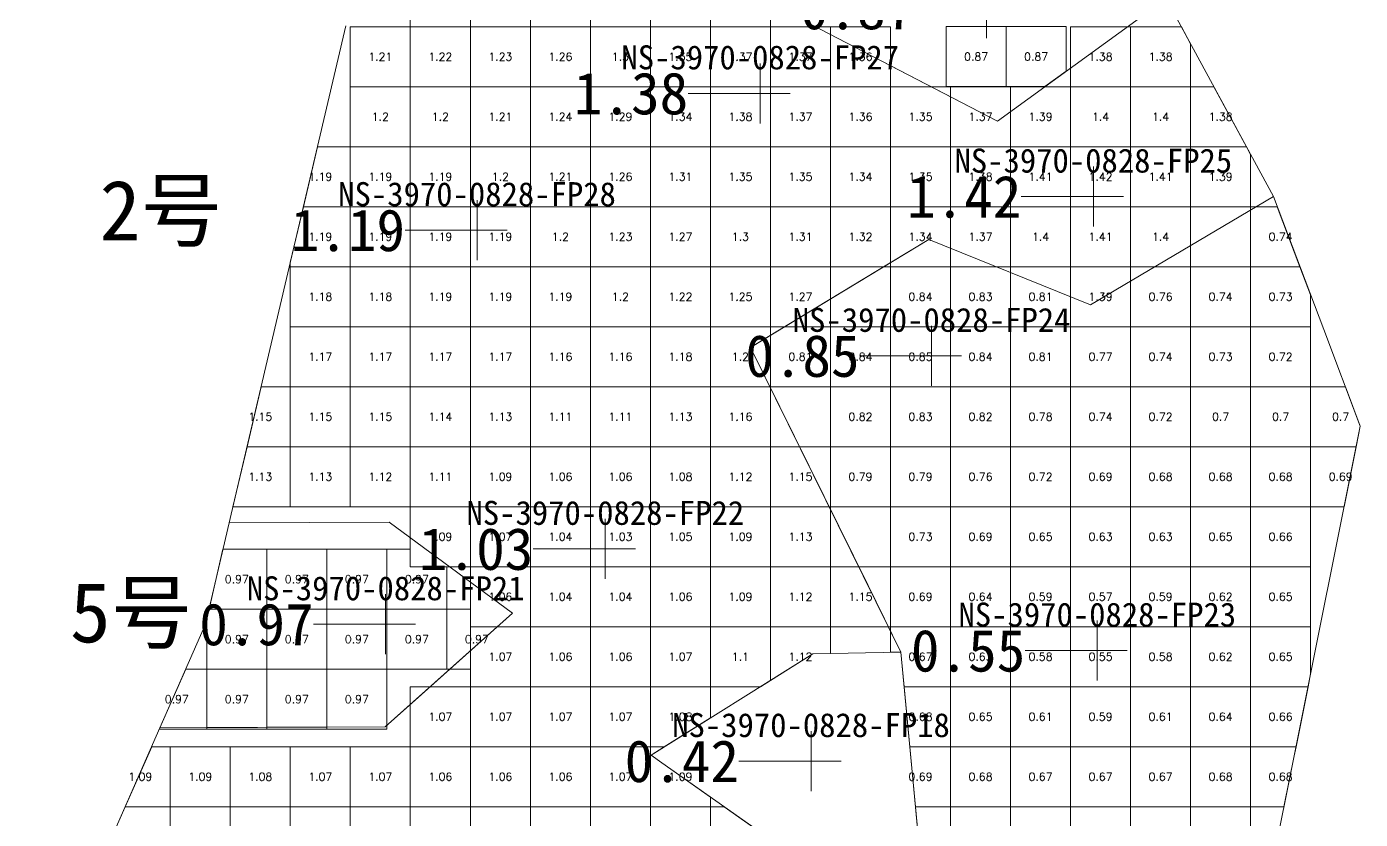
# Model space of a CAD drawing. Header units: inches. Extents: x 469978 to 470022, y 4349690 to 4349806.
# Drawn here: x 469982.74 to 470004.96, y 4349715.33 to 4349728.55 of the extents above; entities that cross this region are included whole.
import ezdxf
from ezdxf.enums import TextEntityAlignment as Align

# ---------------------------------------------------------------- set-up
doc = ezdxf.new("R2010")
doc.units = ezdxf.units.IN
doc.header["$MEASUREMENT"] = 0
for name, color, linetype, lineweight in [('0.500-1.000', 7, 'Continuous', 0), ('1.000-1.500', 7, 'Continuous', 0), ('孔口文字', 7, 'Continuous', 0), ('点', 7, 'Continuous', 0), ('爆区方格网', 7, 'Continuous', 0), ('线条', 7, 'Continuous', 0), ('钻孔', 7, 'Continuous', 0)]:
    doc.layers.add(name, color=color, linetype=linetype, lineweight=lineweight)
doc.styles.add('3dmine_textStyle_1', font='txt.shx', dxfattribs={"height": 1, "bigfont": 'gbcbig.shx'})
doc.styles.add('3dmine_textStyle_2', font='宋体.ttf', dxfattribs={"height": 1})
doc.styles.add('3dmine_textStyle_3', font='simsunb.ttf', dxfattribs={"height": 1})

msp = doc.modelspace()

# ---------------------------------------------------------------- hatches: boundary and pattern name
at = {"layer": '钻孔', "linetype": 'Continuous', "lineweight": 0, "true_color": 0x0000ff, "extrusion": (0, 1, 0)}
for points in [[(-469995.964, 3959.793), (-469994.964, 3959.793), (-469994.964, 3970.793), (-469995.964, 3970.793)], [(-470001.514, 3959.611), (-470000.514, 3959.611), (-470000.514, 3970.611), (-470001.514, 3970.611)], [(-469991.246, 3960.003), (-469990.246, 3960.003), (-469990.246, 3971.003), (-469991.246, 3971.003)], [(-469993.383, 3959.894), (-469992.383, 3959.894), (-469992.383, 3970.894), (-469993.383, 3970.894)]]:
    msp.add_hatch(color=5, dxfattribs=at).paths.add_polyline_path(points, flags=0)
at = {"layer": '钻孔', "linetype": 'Continuous', "lineweight": 0, "true_color": 0x00ffff, "extrusion": (0, 1, 0)}
for points in [[(-469998.819, 3959.581), (-469997.819, 3959.581), (-469997.819, 3970.581), (-469998.819, 3970.581)], [(-469989.723, 3959.91), (-469988.723, 3959.91), (-469988.723, 3970.91), (-469989.723, 3970.91)], [(-470001.58, 3959.801), (-470000.58, 3959.801), (-470000.58, 3970.801), (-470001.58, 3970.801)]]:
    msp.add_hatch(color=4, dxfattribs=at).paths.add_polyline_path(points, flags=0)
at = {"layer": '钻孔', "linetype": 'Continuous', "lineweight": 0, "true_color": 0x808080, "extrusion": (0, 1, 0)}
msp.add_hatch(color=8, dxfattribs=at).paths.add_polyline_path([(-469996.81, 3959.722), (-469995.81, 3959.722), (-469995.81, 3970.722), (-469996.81, 3970.722)], flags=0)

# ---------------------------------------------------------------- linework, layer by layer
at = {"layer": '0.500-1.000', "color": 4, "linetype": 'Continuous', "lineweight": 0, "true_color": 0x00ffff}
for points in [[(470001.727, 4349729.013), (469998.917, 4349726.972), (469995.814, 4349728.58), (469994.779, 4349730.911), (470001.497, 4349733.264), (470001.727, 4349729.013)], [(469997.67, 4349714.286), (469997.501, 4349716.07), (469997.307, 4349718.121), (469996.76, 4349719.232), (469994.803, 4349723.2), (469997.774, 4349724.997), (470000.469, 4349723.908), (470003.514, 4349725.713), (470004.352, 4349723.499)], [(470004.352, 4349723.499), (470004.962, 4349721.889), (470003.86, 4349716.394), (470003.86, 4349716.394), (470002.428, 4349709.248)], [(469990.839, 4349718.768), (469988.714, 4349716.877), (469984.963, 4349716.86), (469985.723, 4349718.585), (469986.115, 4349720.274), (469988.784, 4349720.285), (469990.839, 4349718.768)]]:
    msp.add_lwpolyline(points, dxfattribs=at)
at = {"layer": '1.000-1.500', "color": 5, "linetype": 'Continuous', "lineweight": 0, "true_color": 0x0000ff}
for points in [[(469995.814, 4349728.58), (469998.008, 4349727.443), (469998.917, 4349726.972), (470001.727, 4349729.013), (470003.514, 4349725.713), (470000.469, 4349723.908), (469997.774, 4349724.997), (469997.129, 4349724.607), (469994.86, 4349723.235), (469994.803, 4349723.2), (469997.307, 4349718.121), (469995.839, 4349718.091), (469993.144, 4349716.406), (469993.327, 4349716.277), (469995.366, 4349714.835)], [(469982.742, 4349711.814), (469984.963, 4349716.86), (469986.589, 4349716.867), (469988.714, 4349716.877), (469989.32, 4349717.416), (469990.839, 4349718.768), (469988.784, 4349720.285), (469986.115, 4349720.274), (469986.149, 4349720.42), (469988.06, 4349728.559)]]:
    msp.add_lwpolyline(points, dxfattribs=at)
at = {"layer": '点', "color": 138, "linetype": 'Continuous', "lineweight": 0, "true_color": 0x004c4c}
for points, elevation in [([(469998.731, 4349728.352), (469998.731, 4349729.352)], 3970.648), ([(469994.964, 4349726.934), (469994.964, 4349727.934)], 3970.793), ([(469995.464, 4349727.434), (469994.464, 4349727.434)], 3970.793), ([(470000.514, 4349725.213), (470000.514, 4349726.213)], 3970.611), ([(469990.246, 4349724.654), (469990.246, 4349725.654)], 3971.003), ([(470001.014, 4349725.713), (470000.014, 4349725.713)], 3970.611), ([(469990.746, 4349725.154), (469989.746, 4349725.154)], 3971.003), ([(469997.819, 4349722.559), (469997.819, 4349723.559)], 3970.581), ([(469998.319, 4349723.059), (469997.319, 4349723.059)], 3970.581), ([(469992.383, 4349719.342), (469992.383, 4349720.342)], 3970.894), ([(469992.883, 4349719.842), (469991.883, 4349719.842)], 3970.894), ([(469988.723, 4349718.085), (469988.723, 4349719.085)], 3970.91), ([(469989.223, 4349718.585), (469988.223, 4349718.585)], 3970.91), ([(470000.58, 4349717.647), (470000.58, 4349718.647)], 3970.801), ([(470001.08, 4349718.147), (470000.08, 4349718.147)], 3970.801), ([(469995.81, 4349715.805), (469995.81, 4349716.805)], 3970.722), ([(469996.31, 4349716.305), (469995.31, 4349716.305)], 3970.722)]:
    msp.add_lwpolyline(points, dxfattribs=dict(at, elevation=elevation))
at = {"layer": '爆区方格网', "color": 5, "linetype": 'Continuous', "lineweight": 0, "true_color": 0x0000ff, "elevation": 3971.003}
for points in [[(469991.134, 4349728.545), (469990.134, 4349728.545), (469990.134, 4349729.285), (469990.876, 4349729.545), (469991.134, 4349729.545), (469991.134, 4349728.545)], [(469992.134, 4349728.545), (469991.134, 4349728.545), (469991.134, 4349729.545), (469992.134, 4349729.545), (469992.134, 4349728.545)], [(469993.134, 4349728.545), (469992.134, 4349728.545), (469992.134, 4349729.545), (469993.134, 4349729.545), (469993.134, 4349728.545)], [(469994.134, 4349728.545), (469993.134, 4349728.545), (469993.134, 4349729.545), (469994.134, 4349729.545), (469994.134, 4349728.545)], [(469995.134, 4349728.545), (469994.134, 4349728.545), (469994.134, 4349729.545), (469995.134, 4349729.545), (469995.134, 4349728.545)], [(469990.134, 4349728.545), (469989.134, 4349728.545), (469989.134, 4349728.935), (469990.134, 4349729.285), (469990.134, 4349728.545)], [(469989.134, 4349727.545), (469988.134, 4349727.545), (469988.134, 4349728.545), (469989.134, 4349728.545), (469989.134, 4349727.545)], [(469990.134, 4349727.545), (469989.134, 4349727.545), (469989.134, 4349728.545), (469990.134, 4349728.545), (469990.134, 4349727.545)], [(469991.134, 4349727.545), (469990.134, 4349727.545), (469990.134, 4349728.545), (469991.134, 4349728.545), (469991.134, 4349727.545)], [(469992.134, 4349727.545), (469991.134, 4349727.545), (469991.134, 4349728.545), (469992.134, 4349728.545), (469992.134, 4349727.545)], [(469993.134, 4349727.545), (469992.134, 4349727.545), (469992.134, 4349728.545), (469993.134, 4349728.545), (469993.134, 4349727.545)], [(469994.134, 4349727.545), (469993.134, 4349727.545), (469993.134, 4349728.545), (469994.134, 4349728.545), (469994.134, 4349727.545)], [(469995.134, 4349727.545), (469994.134, 4349727.545), (469994.134, 4349728.545), (469995.134, 4349728.545), (469995.134, 4349727.545)], [(469996.134, 4349727.545), (469995.134, 4349727.545), (469995.134, 4349728.545), (469996.134, 4349728.545), (469996.134, 4349727.545)], [(469997.134, 4349727.545), (469996.134, 4349727.545), (469996.134, 4349728.545), (469997.134, 4349728.545), (469997.134, 4349727.545)], [(470001.134, 4349727.545), (470000.134, 4349727.545), (470000.134, 4349728.545), (470001.134, 4349728.545), (470001.134, 4349727.545)], [(470002.134, 4349728.261), (470002.134, 4349727.545), (470001.134, 4349727.545), (470001.134, 4349728.545), (470001.98, 4349728.545), (470002.134, 4349728.261)], [(469989.134, 4349726.545), (469988.134, 4349726.545), (469988.134, 4349727.545), (469989.134, 4349727.545), (469989.134, 4349726.545)], [(469990.134, 4349726.545), (469989.134, 4349726.545), (469989.134, 4349727.545), (469990.134, 4349727.545), (469990.134, 4349726.545)], [(469991.134, 4349726.545), (469990.134, 4349726.545), (469990.134, 4349727.545), (469991.134, 4349727.545), (469991.134, 4349726.545)], [(469992.134, 4349726.545), (469991.134, 4349726.545), (469991.134, 4349727.545), (469992.134, 4349727.545), (469992.134, 4349726.545)], [(469993.134, 4349726.545), (469992.134, 4349726.545), (469992.134, 4349727.545), (469993.134, 4349727.545), (469993.134, 4349726.545)], [(469994.134, 4349726.545), (469993.134, 4349726.545), (469993.134, 4349727.545), (469994.134, 4349727.545), (469994.134, 4349726.545)], [(469995.134, 4349726.545), (469994.134, 4349726.545), (469994.134, 4349727.545), (469995.134, 4349727.545), (469995.134, 4349726.545)], [(469996.134, 4349726.545), (469995.134, 4349726.545), (469995.134, 4349727.545), (469996.134, 4349727.545), (469996.134, 4349726.545)], [(469997.134, 4349726.545), (469996.134, 4349726.545), (469996.134, 4349727.545), (469997.134, 4349727.545), (469997.134, 4349726.545)], [(469998.134, 4349726.545), (469997.134, 4349726.545), (469997.134, 4349727.545), (469998.134, 4349727.545), (469998.134, 4349726.545)], [(469999.134, 4349726.545), (469998.134, 4349726.545), (469998.134, 4349727.545), (469999.134, 4349727.545), (469999.134, 4349726.545)], [(470000.134, 4349726.545), (469999.134, 4349726.545), (469999.134, 4349727.545), (470000.134, 4349727.545), (470000.134, 4349726.545)], [(470001.134, 4349726.545), (470000.134, 4349726.545), (470000.134, 4349727.545), (470001.134, 4349727.545), (470001.134, 4349726.545)], [(470002.134, 4349726.545), (470001.134, 4349726.545), (470001.134, 4349727.545), (470002.134, 4349727.545), (470002.134, 4349726.545)], [(470003.063, 4349726.545), (470002.134, 4349726.545), (470002.134, 4349727.545), (470002.522, 4349727.545), (470003.063, 4349726.545)], [(469988.134, 4349725.545), (469987.352, 4349725.545), (469987.587, 4349726.545), (469988.134, 4349726.545), (469988.134, 4349725.545)], [(469989.134, 4349725.545), (469988.134, 4349725.545), (469988.134, 4349726.545), (469989.134, 4349726.545), (469989.134, 4349725.545)], [(469990.134, 4349725.545), (469989.134, 4349725.545), (469989.134, 4349726.545), (469990.134, 4349726.545), (469990.134, 4349725.545)], [(469991.134, 4349725.545), (469990.134, 4349725.545), (469990.134, 4349726.545), (469991.134, 4349726.545), (469991.134, 4349725.545)], [(469992.134, 4349725.545), (469991.134, 4349725.545), (469991.134, 4349726.545), (469992.134, 4349726.545), (469992.134, 4349725.545)], [(469993.134, 4349725.545), (469992.134, 4349725.545), (469992.134, 4349726.545), (469993.134, 4349726.545), (469993.134, 4349725.545)], [(469994.134, 4349725.545), (469993.134, 4349725.545), (469993.134, 4349726.545), (469994.134, 4349726.545), (469994.134, 4349725.545)], [(469995.134, 4349725.545), (469994.134, 4349725.545), (469994.134, 4349726.545), (469995.134, 4349726.545), (469995.134, 4349725.545)], [(469996.134, 4349725.545), (469995.134, 4349725.545), (469995.134, 4349726.545), (469996.134, 4349726.545), (469996.134, 4349725.545)], [(469997.134, 4349725.545), (469996.134, 4349725.545), (469996.134, 4349726.545), (469997.134, 4349726.545), (469997.134, 4349725.545)], [(469998.134, 4349725.545), (469997.134, 4349725.545), (469997.134, 4349726.545), (469998.134, 4349726.545), (469998.134, 4349725.545)], [(469999.134, 4349725.545), (469998.134, 4349725.545), (469998.134, 4349726.545), (469999.134, 4349726.545), (469999.134, 4349725.545)], [(470000.134, 4349725.545), (469999.134, 4349725.545), (469999.134, 4349726.545), (470000.134, 4349726.545), (470000.134, 4349725.545)], [(470001.134, 4349725.545), (470000.134, 4349725.545), (470000.134, 4349726.545), (470001.134, 4349726.545), (470001.134, 4349725.545)], [(470002.134, 4349725.545), (470001.134, 4349725.545), (470001.134, 4349726.545), (470002.134, 4349726.545), (470002.134, 4349725.545)], [(470003.134, 4349726.414), (470003.134, 4349725.545), (470002.134, 4349725.545), (470002.134, 4349726.545), (470003.063, 4349726.545), (470003.134, 4349726.414)], [(469988.134, 4349724.545), (469987.134, 4349724.545), (469987.134, 4349724.617), (469987.352, 4349725.545), (469988.134, 4349725.545), (469988.134, 4349724.545)], [(469989.134, 4349724.545), (469988.134, 4349724.545), (469988.134, 4349725.545), (469989.134, 4349725.545), (469989.134, 4349724.545)], [(469990.134, 4349724.545), (469989.134, 4349724.545), (469989.134, 4349725.545), (469990.134, 4349725.545), (469990.134, 4349724.545)], [(469991.134, 4349724.545), (469990.134, 4349724.545), (469990.134, 4349725.545), (469991.134, 4349725.545), (469991.134, 4349724.545)], [(469992.134, 4349724.545), (469991.134, 4349724.545), (469991.134, 4349725.545), (469992.134, 4349725.545), (469992.134, 4349724.545)], [(469993.134, 4349724.545), (469992.134, 4349724.545), (469992.134, 4349725.545), (469993.134, 4349725.545), (469993.134, 4349724.545)], [(469994.134, 4349724.545), (469993.134, 4349724.545), (469993.134, 4349725.545), (469994.134, 4349725.545), (469994.134, 4349724.545)], [(469995.134, 4349724.545), (469994.134, 4349724.545), (469994.134, 4349725.545), (469995.134, 4349725.545), (469995.134, 4349724.545)], [(469996.134, 4349724.545), (469995.134, 4349724.545), (469995.134, 4349725.545), (469996.134, 4349725.545), (469996.134, 4349724.545)], [(469997.134, 4349724.545), (469996.134, 4349724.545), (469996.134, 4349725.545), (469997.134, 4349725.545), (469997.134, 4349724.545)], [(469998.134, 4349724.545), (469997.134, 4349724.545), (469997.134, 4349725.545), (469998.134, 4349725.545), (469998.134, 4349724.545)], [(469999.134, 4349724.545), (469998.134, 4349724.545), (469998.134, 4349725.545), (469999.134, 4349725.545), (469999.134, 4349724.545)], [(470000.134, 4349724.545), (469999.134, 4349724.545), (469999.134, 4349725.545), (470000.134, 4349725.545), (470000.134, 4349724.545)], [(470001.134, 4349724.545), (470000.134, 4349724.545), (470000.134, 4349725.545), (470001.134, 4349725.545), (470001.134, 4349724.545)], [(470002.134, 4349724.545), (470001.134, 4349724.545), (470001.134, 4349725.545), (470002.134, 4349725.545), (470002.134, 4349724.545)], [(469988.134, 4349723.545), (469987.134, 4349723.545), (469987.134, 4349724.545), (469988.134, 4349724.545), (469988.134, 4349723.545)], [(469989.134, 4349723.545), (469988.134, 4349723.545), (469988.134, 4349724.545), (469989.134, 4349724.545), (469989.134, 4349723.545)], [(469990.134, 4349723.545), (469989.134, 4349723.545), (469989.134, 4349724.545), (469990.134, 4349724.545), (469990.134, 4349723.545)], [(469991.134, 4349723.545), (469990.134, 4349723.545), (469990.134, 4349724.545), (469991.134, 4349724.545), (469991.134, 4349723.545)], [(469992.134, 4349723.545), (469991.134, 4349723.545), (469991.134, 4349724.545), (469992.134, 4349724.545), (469992.134, 4349723.545)], [(469993.134, 4349723.545), (469992.134, 4349723.545), (469992.134, 4349724.545), (469993.134, 4349724.545), (469993.134, 4349723.545)], [(469994.134, 4349723.545), (469993.134, 4349723.545), (469993.134, 4349724.545), (469994.134, 4349724.545), (469994.134, 4349723.545)], [(469995.134, 4349723.545), (469994.134, 4349723.545), (469994.134, 4349724.545), (469995.134, 4349724.545), (469995.134, 4349723.545)], [(469996.134, 4349723.545), (469995.134, 4349723.545), (469995.134, 4349724.545), (469996.134, 4349724.545), (469996.134, 4349723.545)], [(470001.134, 4349723.545), (470000.134, 4349723.545), (470000.134, 4349724.545), (470001.134, 4349724.545), (470001.134, 4349723.545)], [(469988.134, 4349722.545), (469987.134, 4349722.545), (469987.134, 4349723.545), (469988.134, 4349723.545), (469988.134, 4349722.545)], [(469989.134, 4349722.545), (469988.134, 4349722.545), (469988.134, 4349723.545), (469989.134, 4349723.545), (469989.134, 4349722.545)], [(469990.134, 4349722.545), (469989.134, 4349722.545), (469989.134, 4349723.545), (469990.134, 4349723.545), (469990.134, 4349722.545)], [(469991.134, 4349722.545), (469990.134, 4349722.545), (469990.134, 4349723.545), (469991.134, 4349723.545), (469991.134, 4349722.545)], [(469992.134, 4349722.545), (469991.134, 4349722.545), (469991.134, 4349723.545), (469992.134, 4349723.545), (469992.134, 4349722.545)], [(469993.134, 4349722.545), (469992.134, 4349722.545), (469992.134, 4349723.545), (469993.134, 4349723.545), (469993.134, 4349722.545)], [(469994.134, 4349722.545), (469993.134, 4349722.545), (469993.134, 4349723.545), (469994.134, 4349723.545), (469994.134, 4349722.545)], [(469995.134, 4349722.545), (469994.134, 4349722.545), (469994.134, 4349723.545), (469995.134, 4349723.545), (469995.134, 4349722.545)], [(469987.134, 4349721.545), (469986.413, 4349721.545), (469986.648, 4349722.545), (469987.134, 4349722.545), (469987.134, 4349721.545)], [(469988.134, 4349721.545), (469987.134, 4349721.545), (469987.134, 4349722.545), (469988.134, 4349722.545), (469988.134, 4349721.545)], [(469989.134, 4349721.545), (469988.134, 4349721.545), (469988.134, 4349722.545), (469989.134, 4349722.545), (469989.134, 4349721.545)], [(469990.134, 4349721.545), (469989.134, 4349721.545), (469989.134, 4349722.545), (469990.134, 4349722.545), (469990.134, 4349721.545)], [(469991.134, 4349721.545), (469990.134, 4349721.545), (469990.134, 4349722.545), (469991.134, 4349722.545), (469991.134, 4349721.545)], [(469992.134, 4349721.545), (469991.134, 4349721.545), (469991.134, 4349722.545), (469992.134, 4349722.545), (469992.134, 4349721.545)], [(469993.134, 4349721.545), (469992.134, 4349721.545), (469992.134, 4349722.545), (469993.134, 4349722.545), (469993.134, 4349721.545)], [(469994.134, 4349721.545), (469993.134, 4349721.545), (469993.134, 4349722.545), (469994.134, 4349722.545), (469994.134, 4349721.545)], [(469995.134, 4349721.545), (469994.134, 4349721.545), (469994.134, 4349722.545), (469995.134, 4349722.545), (469995.134, 4349721.545)], [(469987.134, 4349720.545), (469986.178, 4349720.545), (469986.413, 4349721.545), (469987.134, 4349721.545), (469987.134, 4349720.545)], [(469988.134, 4349720.545), (469987.134, 4349720.545), (469987.134, 4349721.545), (469988.134, 4349721.545), (469988.134, 4349720.545)], [(469989.134, 4349720.545), (469988.134, 4349720.545), (469988.134, 4349721.545), (469989.134, 4349721.545), (469989.134, 4349720.545)], [(469990.134, 4349720.545), (469989.134, 4349720.545), (469989.134, 4349721.545), (469990.134, 4349721.545), (469990.134, 4349720.545)], [(469991.134, 4349720.545), (469990.134, 4349720.545), (469990.134, 4349721.545), (469991.134, 4349721.545), (469991.134, 4349720.545)], [(469992.134, 4349720.545), (469991.134, 4349720.545), (469991.134, 4349721.545), (469992.134, 4349721.545), (469992.134, 4349720.545)], [(469993.134, 4349720.545), (469992.134, 4349720.545), (469992.134, 4349721.545), (469993.134, 4349721.545), (469993.134, 4349720.545)], [(469994.134, 4349720.545), (469993.134, 4349720.545), (469993.134, 4349721.545), (469994.134, 4349721.545), (469994.134, 4349720.545)], [(469995.134, 4349720.545), (469994.134, 4349720.545), (469994.134, 4349721.545), (469995.134, 4349721.545), (469995.134, 4349720.545)], [(469996.134, 4349720.545), (469995.134, 4349720.545), (469995.134, 4349721.545), (469996.134, 4349721.545), (469996.134, 4349720.545)], [(469990.134, 4349719.545), (469989.134, 4349719.545), (469989.134, 4349720.545), (469990.134, 4349720.545), (469990.134, 4349719.545)], [(469991.134, 4349719.545), (469990.134, 4349719.545), (469990.134, 4349720.545), (469991.134, 4349720.545), (469991.134, 4349719.545)], [(469992.134, 4349719.545), (469991.134, 4349719.545), (469991.134, 4349720.545), (469992.134, 4349720.545), (469992.134, 4349719.545)], [(469993.134, 4349719.545), (469992.134, 4349719.545), (469992.134, 4349720.545), (469993.134, 4349720.545), (469993.134, 4349719.545)], [(469994.134, 4349719.545), (469993.134, 4349719.545), (469993.134, 4349720.545), (469994.134, 4349720.545), (469994.134, 4349719.545)], [(469995.134, 4349719.545), (469994.134, 4349719.545), (469994.134, 4349720.545), (469995.134, 4349720.545), (469995.134, 4349719.545)], [(469996.134, 4349719.545), (469995.134, 4349719.545), (469995.134, 4349720.545), (469996.134, 4349720.545), (469996.134, 4349719.545)], [(469991.134, 4349718.545), (469990.134, 4349718.545), (469990.134, 4349719.545), (469991.134, 4349719.545), (469991.134, 4349718.545)], [(469992.134, 4349718.545), (469991.134, 4349718.545), (469991.134, 4349719.545), (469992.134, 4349719.545), (469992.134, 4349718.545)], [(469993.134, 4349718.545), (469992.134, 4349718.545), (469992.134, 4349719.545), (469993.134, 4349719.545), (469993.134, 4349718.545)], [(469994.134, 4349718.545), (469993.134, 4349718.545), (469993.134, 4349719.545), (469994.134, 4349719.545), (469994.134, 4349718.545)], [(469995.134, 4349718.545), (469994.134, 4349718.545), (469994.134, 4349719.545), (469995.134, 4349719.545), (469995.134, 4349718.545)], [(469996.134, 4349718.545), (469995.134, 4349718.545), (469995.134, 4349719.545), (469996.134, 4349719.545), (469996.134, 4349718.545)], [(469997.134, 4349718.545), (469996.134, 4349718.545), (469996.134, 4349719.545), (469997.134, 4349719.545), (469997.134, 4349718.545)], [(469991.134, 4349717.545), (469990.134, 4349717.545), (469990.134, 4349718.545), (469991.134, 4349718.545), (469991.134, 4349717.545)], [(469992.134, 4349717.545), (469991.134, 4349717.545), (469991.134, 4349718.545), (469992.134, 4349718.545), (469992.134, 4349717.545)], [(469993.134, 4349717.545), (469992.134, 4349717.545), (469992.134, 4349718.545), (469993.134, 4349718.545), (469993.134, 4349717.545)], [(469994.134, 4349717.545), (469993.134, 4349717.545), (469993.134, 4349718.545), (469994.134, 4349718.545), (469994.134, 4349717.545)], [(469995.134, 4349717.65), (469994.966, 4349717.545), (469994.134, 4349717.545), (469994.134, 4349718.545), (469995.134, 4349718.545), (469995.134, 4349717.65)], [(469996.134, 4349718.097), (469995.839, 4349718.091), (469995.134, 4349717.65), (469995.134, 4349718.545), (469996.134, 4349718.545), (469996.134, 4349718.097)], [(469990.134, 4349716.545), (469989.134, 4349716.545), (469989.134, 4349717.545), (469990.134, 4349717.545), (469990.134, 4349716.545)], [(469991.134, 4349716.545), (469990.134, 4349716.545), (469990.134, 4349717.545), (469991.134, 4349717.545), (469991.134, 4349716.545)], [(469992.134, 4349716.545), (469991.134, 4349716.545), (469991.134, 4349717.545), (469992.134, 4349717.545), (469992.134, 4349716.545)], [(469993.134, 4349716.545), (469992.134, 4349716.545), (469992.134, 4349717.545), (469993.134, 4349717.545), (469993.134, 4349716.545)], [(469994.134, 4349717.025), (469993.366, 4349716.545), (469993.134, 4349716.545), (469993.134, 4349717.545), (469994.134, 4349717.545), (469994.134, 4349717.025)], [(469985.134, 4349715.545), (469984.385, 4349715.545), (469984.825, 4349716.545), (469985.134, 4349716.545), (469985.134, 4349715.545)], [(469986.134, 4349715.545), (469985.134, 4349715.545), (469985.134, 4349716.545), (469986.134, 4349716.545), (469986.134, 4349715.545)], [(469987.134, 4349715.545), (469986.134, 4349715.545), (469986.134, 4349716.545), (469987.134, 4349716.545), (469987.134, 4349715.545)], [(469988.134, 4349715.545), (469987.134, 4349715.545), (469987.134, 4349716.545), (469988.134, 4349716.545), (469988.134, 4349715.545)], [(469989.134, 4349715.545), (469988.134, 4349715.545), (469988.134, 4349716.545), (469989.134, 4349716.545), (469989.134, 4349715.545)], [(469990.134, 4349715.545), (469989.134, 4349715.545), (469989.134, 4349716.545), (469990.134, 4349716.545), (469990.134, 4349715.545)], [(469991.134, 4349715.545), (469990.134, 4349715.545), (469990.134, 4349716.545), (469991.134, 4349716.545), (469991.134, 4349715.545)], [(469992.134, 4349715.545), (469991.134, 4349715.545), (469991.134, 4349716.545), (469992.134, 4349716.545), (469992.134, 4349715.545)], [(469993.134, 4349715.545), (469992.134, 4349715.545), (469992.134, 4349716.545), (469993.134, 4349716.545), (469993.134, 4349715.545)], [(469993.144, 4349716.406), (469993.327, 4349716.277), (469994.134, 4349715.706), (469994.134, 4349715.545), (469993.134, 4349715.545), (469993.134, 4349716.545), (469993.366, 4349716.545), (469993.144, 4349716.406)], [(469985.134, 4349714.545), (469984.134, 4349714.545), (469984.134, 4349714.977), (469984.385, 4349715.545), (469985.134, 4349715.545), (469985.134, 4349714.545)], [(469986.134, 4349714.545), (469985.134, 4349714.545), (469985.134, 4349715.545), (469986.134, 4349715.545), (469986.134, 4349714.545)], [(469987.134, 4349714.545), (469986.134, 4349714.545), (469986.134, 4349715.545), (469987.134, 4349715.545), (469987.134, 4349714.545)], [(469988.134, 4349714.545), (469987.134, 4349714.545), (469987.134, 4349715.545), (469988.134, 4349715.545), (469988.134, 4349714.545)], [(469989.134, 4349714.545), (469988.134, 4349714.545), (469988.134, 4349715.545), (469989.134, 4349715.545), (469989.134, 4349714.545)], [(469990.134, 4349714.545), (469989.134, 4349714.545), (469989.134, 4349715.545), (469990.134, 4349715.545), (469990.134, 4349714.545)], [(469991.134, 4349714.545), (469990.134, 4349714.545), (469990.134, 4349715.545), (469991.134, 4349715.545), (469991.134, 4349714.545)], [(469992.134, 4349714.545), (469991.134, 4349714.545), (469991.134, 4349715.545), (469992.134, 4349715.545), (469992.134, 4349714.545)], [(469993.134, 4349714.545), (469992.134, 4349714.545), (469992.134, 4349715.545), (469993.134, 4349715.545), (469993.134, 4349714.545)], [(469994.134, 4349714.545), (469993.134, 4349714.545), (469993.134, 4349715.545), (469994.134, 4349715.545), (469994.134, 4349714.545)], [(469995.134, 4349714.998), (469995.134, 4349714.545), (469994.134, 4349714.545), (469994.134, 4349715.545), (469994.362, 4349715.545), (469995.134, 4349714.998)]]:
    msp.add_lwpolyline(points, dxfattribs=at)
at = {"layer": '爆区方格网', "color": 4, "linetype": 'Continuous', "lineweight": 0, "true_color": 0x00ffff}
for points, elevation in [([(469999.061, 4349727.546), (469998.061, 4349727.546), (469998.061, 4349728.546), (469999.061, 4349728.546), (469999.061, 4349727.546)], 3970.648), ([(470000.061, 4349727.803), (469999.707, 4349727.546), (469999.061, 4349727.546), (469999.061, 4349728.546), (470000.061, 4349728.546), (470000.061, 4349727.803)], 3970.648), ([(470003.956, 4349724.545), (470003.134, 4349724.545), (470003.134, 4349725.545), (470003.578, 4349725.545), (470003.956, 4349724.545)], 3969.894), ([(469998.134, 4349723.545), (469997.134, 4349723.545), (469997.134, 4349724.545), (469998.134, 4349724.545), (469998.134, 4349723.545)], 3969.894), ([(469999.134, 4349723.545), (469998.134, 4349723.545), (469998.134, 4349724.545), (469999.134, 4349724.545), (469999.134, 4349723.545)], 3969.894), ([(470000.134, 4349723.545), (469999.134, 4349723.545), (469999.134, 4349724.545), (470000.134, 4349724.545), (470000.134, 4349723.545)], 3969.894), ([(470002.134, 4349723.545), (470001.134, 4349723.545), (470001.134, 4349724.545), (470002.134, 4349724.545), (470002.134, 4349723.545)], 3969.894), ([(470003.134, 4349723.545), (470002.134, 4349723.545), (470002.134, 4349724.545), (470003.134, 4349724.545), (470003.134, 4349723.545)], 3969.894), ([(470004.134, 4349724.075), (470004.134, 4349723.545), (470003.134, 4349723.545), (470003.134, 4349724.545), (470003.956, 4349724.545), (470004.134, 4349724.075)], 3969.894), ([(469996.134, 4349722.545), (469995.134, 4349722.545), (469995.134, 4349723.545), (469996.134, 4349723.545), (469996.134, 4349722.545)], 3969.894), ([(469997.134, 4349722.545), (469996.134, 4349722.545), (469996.134, 4349723.545), (469997.134, 4349723.545), (469997.134, 4349722.545)], 3969.894), ([(469998.134, 4349722.545), (469997.134, 4349722.545), (469997.134, 4349723.545), (469998.134, 4349723.545), (469998.134, 4349722.545)], 3969.894), ([(469999.134, 4349722.545), (469998.134, 4349722.545), (469998.134, 4349723.545), (469999.134, 4349723.545), (469999.134, 4349722.545)], 3969.894), ([(470000.134, 4349722.545), (469999.134, 4349722.545), (469999.134, 4349723.545), (470000.134, 4349723.545), (470000.134, 4349722.545)], 3969.894), ([(470001.134, 4349722.545), (470000.134, 4349722.545), (470000.134, 4349723.545), (470001.134, 4349723.545), (470001.134, 4349722.545)], 3969.894), ([(470002.134, 4349722.545), (470001.134, 4349722.545), (470001.134, 4349723.545), (470002.134, 4349723.545), (470002.134, 4349722.545)], 3969.894), ([(470003.134, 4349722.545), (470002.134, 4349722.545), (470002.134, 4349723.545), (470003.134, 4349723.545), (470003.134, 4349722.545)], 3969.894), ([(470004.134, 4349722.545), (470003.134, 4349722.545), (470003.134, 4349723.545), (470004.134, 4349723.545), (470004.134, 4349722.545)], 3969.894), ([(469997.134, 4349721.545), (469996.134, 4349721.545), (469996.134, 4349722.545), (469997.134, 4349722.545), (469997.134, 4349721.545)], 3969.894), ([(469998.134, 4349721.545), (469997.134, 4349721.545), (469997.134, 4349722.545), (469998.134, 4349722.545), (469998.134, 4349721.545)], 3969.894), ([(469999.134, 4349721.545), (469998.134, 4349721.545), (469998.134, 4349722.545), (469999.134, 4349722.545), (469999.134, 4349721.545)], 3969.894), ([(470000.134, 4349721.545), (469999.134, 4349721.545), (469999.134, 4349722.545), (470000.134, 4349722.545), (470000.134, 4349721.545)], 3969.894), ([(470001.134, 4349721.545), (470000.134, 4349721.545), (470000.134, 4349722.545), (470001.134, 4349722.545), (470001.134, 4349721.545)], 3969.894), ([(470002.134, 4349721.545), (470001.134, 4349721.545), (470001.134, 4349722.545), (470002.134, 4349722.545), (470002.134, 4349721.545)], 3969.894), ([(470003.134, 4349721.545), (470002.134, 4349721.545), (470002.134, 4349722.545), (470003.134, 4349722.545), (470003.134, 4349721.545)], 3969.894), ([(470004.134, 4349721.545), (470003.134, 4349721.545), (470003.134, 4349722.545), (470004.134, 4349722.545), (470004.134, 4349721.545)], 3969.894), ([(470004.962, 4349721.889), (470004.893, 4349721.545), (470004.134, 4349721.545), (470004.134, 4349722.545), (470004.714, 4349722.545), (470004.962, 4349721.889)], 3969.894), ([(469997.134, 4349720.545), (469996.134, 4349720.545), (469996.134, 4349721.545), (469997.134, 4349721.545), (469997.134, 4349720.545)], 3969.894), ([(469998.134, 4349720.545), (469997.134, 4349720.545), (469997.134, 4349721.545), (469998.134, 4349721.545), (469998.134, 4349720.545)], 3969.894), ([(469999.134, 4349720.545), (469998.134, 4349720.545), (469998.134, 4349721.545), (469999.134, 4349721.545), (469999.134, 4349720.545)], 3969.894), ([(470000.134, 4349720.545), (469999.134, 4349720.545), (469999.134, 4349721.545), (470000.134, 4349721.545), (470000.134, 4349720.545)], 3969.894), ([(470001.134, 4349720.545), (470000.134, 4349720.545), (470000.134, 4349721.545), (470001.134, 4349721.545), (470001.134, 4349720.545)], 3969.894), ([(470002.134, 4349720.545), (470001.134, 4349720.545), (470001.134, 4349721.545), (470002.134, 4349721.545), (470002.134, 4349720.545)], 3969.894), ([(470003.134, 4349720.545), (470002.134, 4349720.545), (470002.134, 4349721.545), (470003.134, 4349721.545), (470003.134, 4349720.545)], 3969.894), ([(470004.134, 4349720.545), (470003.134, 4349720.545), (470003.134, 4349721.545), (470004.134, 4349721.545), (470004.134, 4349720.545)], 3969.894), ([(470004.693, 4349720.545), (470004.134, 4349720.545), (470004.134, 4349721.545), (470004.893, 4349721.545), (470004.693, 4349720.545)], 3969.894), ([(469998.134, 4349719.545), (469997.134, 4349719.545), (469997.134, 4349720.545), (469998.134, 4349720.545), (469998.134, 4349719.545)], 3969.894), ([(469999.134, 4349719.545), (469998.134, 4349719.545), (469998.134, 4349720.545), (469999.134, 4349720.545), (469999.134, 4349719.545)], 3969.894), ([(470000.134, 4349719.545), (469999.134, 4349719.545), (469999.134, 4349720.545), (470000.134, 4349720.545), (470000.134, 4349719.545)], 3969.894), ([(470001.134, 4349719.545), (470000.134, 4349719.545), (470000.134, 4349720.545), (470001.134, 4349720.545), (470001.134, 4349719.545)], 3969.894), ([(470002.134, 4349719.545), (470001.134, 4349719.545), (470001.134, 4349720.545), (470002.134, 4349720.545), (470002.134, 4349719.545)], 3969.894), ([(470003.134, 4349719.545), (470002.134, 4349719.545), (470002.134, 4349720.545), (470003.134, 4349720.545), (470003.134, 4349719.545)], 3969.894), ([(470004.134, 4349719.545), (470003.134, 4349719.545), (470003.134, 4349720.545), (470004.134, 4349720.545), (470004.134, 4349719.545)], 3969.894), ([(469986.743, 4349718.837), (469985.781, 4349718.837), (469986.013, 4349719.837), (469986.743, 4349719.837), (469986.743, 4349718.837)], 3970.91), ([(469987.743, 4349718.837), (469986.743, 4349718.837), (469986.743, 4349719.837), (469987.743, 4349719.837), (469987.743, 4349718.837)], 3970.91), ([(469988.743, 4349718.837), (469987.743, 4349718.837), (469987.743, 4349719.837), (469988.743, 4349719.837), (469988.743, 4349718.837)], 3970.91), ([(469989.134, 4349719.545), (469989.743, 4349719.545), (469989.743, 4349718.837), (469988.743, 4349718.837), (469988.743, 4349719.837), (469989.134, 4349719.837), (469989.134, 4349719.545)], 3970.91), ([(469998.134, 4349718.545), (469997.134, 4349718.545), (469997.134, 4349719.545), (469998.134, 4349719.545), (469998.134, 4349718.545)], 3969.894), ([(469999.134, 4349718.545), (469998.134, 4349718.545), (469998.134, 4349719.545), (469999.134, 4349719.545), (469999.134, 4349718.545)], 3969.894), ([(470000.134, 4349718.545), (469999.134, 4349718.545), (469999.134, 4349719.545), (470000.134, 4349719.545), (470000.134, 4349718.545)], 3969.894), ([(470001.134, 4349718.545), (470000.134, 4349718.545), (470000.134, 4349719.545), (470001.134, 4349719.545), (470001.134, 4349718.545)], 3969.894), ([(470002.134, 4349718.545), (470001.134, 4349718.545), (470001.134, 4349719.545), (470002.134, 4349719.545), (470002.134, 4349718.545)], 3969.894), ([(470003.134, 4349718.545), (470002.134, 4349718.545), (470002.134, 4349719.545), (470003.134, 4349719.545), (470003.134, 4349718.545)], 3969.894), ([(470004.134, 4349718.545), (470003.134, 4349718.545), (470003.134, 4349719.545), (470004.134, 4349719.545), (470004.134, 4349718.545)], 3969.894), ([(469986.743, 4349717.837), (469985.743, 4349717.837), (469985.743, 4349718.671), (469985.781, 4349718.837), (469986.743, 4349718.837), (469986.743, 4349717.837)], 3970.91), ([(469987.743, 4349717.837), (469986.743, 4349717.837), (469986.743, 4349718.837), (469987.743, 4349718.837), (469987.743, 4349717.837)], 3970.91), ([(469988.743, 4349717.837), (469987.743, 4349717.837), (469987.743, 4349718.837), (469988.743, 4349718.837), (469988.743, 4349717.837)], 3970.91), ([(469989.743, 4349717.837), (469988.743, 4349717.837), (469988.743, 4349718.837), (469989.743, 4349718.837), (469989.743, 4349717.837)], 3970.91), ([(469990.134, 4349718.545), (469990.134, 4349717.837), (469989.743, 4349717.837), (469989.743, 4349718.837), (469990.134, 4349718.837), (469990.134, 4349718.545)], 3970.91), ([(469998.134, 4349717.545), (469997.362, 4349717.545), (469997.307, 4349718.121), (469997.134, 4349718.118), (469997.134, 4349718.545), (469998.134, 4349718.545), (469998.134, 4349717.545)], 3969.894), ([(469999.134, 4349717.545), (469998.134, 4349717.545), (469998.134, 4349718.545), (469999.134, 4349718.545), (469999.134, 4349717.545)], 3969.894), ([(470000.134, 4349717.545), (469999.134, 4349717.545), (469999.134, 4349718.545), (470000.134, 4349718.545), (470000.134, 4349717.545)], 3969.894), ([(470001.134, 4349717.545), (470000.134, 4349717.545), (470000.134, 4349718.545), (470001.134, 4349718.545), (470001.134, 4349717.545)], 3969.894), ([(470002.134, 4349717.545), (470001.134, 4349717.545), (470001.134, 4349718.545), (470002.134, 4349718.545), (470002.134, 4349717.545)], 3969.894), ([(470003.134, 4349717.545), (470002.134, 4349717.545), (470002.134, 4349718.545), (470003.134, 4349718.545), (470003.134, 4349717.545)], 3969.894), ([(470004.134, 4349717.76), (470004.091, 4349717.545), (470003.134, 4349717.545), (470003.134, 4349718.545), (470004.134, 4349718.545), (470004.134, 4349717.76)], 3969.894), ([(469985.743, 4349716.863), (469984.963, 4349716.86), (469985.394, 4349717.837), (469985.743, 4349717.837), (469985.743, 4349716.863)], 3970.91), ([(469986.743, 4349716.868), (469985.743, 4349716.863), (469985.743, 4349717.837), (469986.743, 4349717.837), (469986.743, 4349716.868)], 3970.91), ([(469987.743, 4349716.872), (469986.743, 4349716.868), (469986.743, 4349717.837), (469987.743, 4349717.837), (469987.743, 4349716.872)], 3970.91), ([(469988.743, 4349716.837), (469987.743, 4349716.837), (469987.743, 4349716.872), (469988.714, 4349716.877), (469987.743, 4349716.872), (469987.743, 4349717.837), (469988.743, 4349717.837), (469988.743, 4349716.837)], 3970.91), ([(469998.134, 4349716.545), (469997.456, 4349716.545), (469997.362, 4349717.545), (469998.134, 4349717.545), (469998.134, 4349716.545)], 3969.894), ([(469999.134, 4349716.545), (469998.134, 4349716.545), (469998.134, 4349717.545), (469999.134, 4349717.545), (469999.134, 4349716.545)], 3969.894), ([(470000.134, 4349716.545), (469999.134, 4349716.545), (469999.134, 4349717.545), (470000.134, 4349717.545), (470000.134, 4349716.545)], 3969.894), ([(470001.134, 4349716.545), (470000.134, 4349716.545), (470000.134, 4349717.545), (470001.134, 4349717.545), (470001.134, 4349716.545)], 3969.894), ([(470002.134, 4349716.545), (470001.134, 4349716.545), (470001.134, 4349717.545), (470002.134, 4349717.545), (470002.134, 4349716.545)], 3969.894), ([(470003.134, 4349716.545), (470002.134, 4349716.545), (470002.134, 4349717.545), (470003.134, 4349717.545), (470003.134, 4349716.545)], 3969.894), ([(470003.891, 4349716.545), (470003.134, 4349716.545), (470003.134, 4349717.545), (470004.091, 4349717.545), (470003.891, 4349716.545)], 3969.894), ([(469985.743, 4349716.837), (469984.953, 4349716.837), (469984.963, 4349716.86), (469985.743, 4349716.863), (469985.743, 4349716.837)], 3970.91), ([(469986.743, 4349716.837), (469985.743, 4349716.837), (469985.743, 4349716.863), (469986.589, 4349716.867), (469986.743, 4349716.868), (469986.743, 4349716.837)], 3970.91), ([(469987.743, 4349716.837), (469986.743, 4349716.837), (469986.743, 4349716.868), (469987.743, 4349716.872), (469987.743, 4349716.837)], 3970.91), ([(469998.134, 4349715.545), (469997.551, 4349715.545), (469997.501, 4349716.07), (469997.456, 4349716.545), (469998.134, 4349716.545), (469998.134, 4349715.545)], 3969.894), ([(469999.134, 4349715.545), (469998.134, 4349715.545), (469998.134, 4349716.545), (469999.134, 4349716.545), (469999.134, 4349715.545)], 3969.894), ([(470000.134, 4349715.545), (469999.134, 4349715.545), (469999.134, 4349716.545), (470000.134, 4349716.545), (470000.134, 4349715.545)], 3969.894), ([(470001.134, 4349715.545), (470000.134, 4349715.545), (470000.134, 4349716.545), (470001.134, 4349716.545), (470001.134, 4349715.545)], 3969.894), ([(470002.134, 4349715.545), (470001.134, 4349715.545), (470001.134, 4349716.545), (470002.134, 4349716.545), (470002.134, 4349715.545)], 3969.894), ([(470003.134, 4349715.545), (470002.134, 4349715.545), (470002.134, 4349716.545), (470003.134, 4349716.545), (470003.134, 4349715.545)], 3969.894), ([(470003.86, 4349716.394), (470003.86, 4349716.394), (470003.69, 4349715.545), (470003.134, 4349715.545), (470003.134, 4349716.545), (470003.891, 4349716.545), (470003.86, 4349716.394)], 3969.894), ([(469998.134, 4349714.545), (469997.646, 4349714.545), (469997.551, 4349715.545), (469998.134, 4349715.545), (469998.134, 4349714.545)], 3969.894), ([(469999.134, 4349714.545), (469998.134, 4349714.545), (469998.134, 4349715.545), (469999.134, 4349715.545), (469999.134, 4349714.545)], 3969.894), ([(470000.134, 4349714.545), (469999.134, 4349714.545), (469999.134, 4349715.545), (470000.134, 4349715.545), (470000.134, 4349714.545)], 3969.894), ([(470001.134, 4349714.545), (470000.134, 4349714.545), (470000.134, 4349715.545), (470001.134, 4349715.545), (470001.134, 4349714.545)], 3969.894), ([(470002.134, 4349714.545), (470001.134, 4349714.545), (470001.134, 4349715.545), (470002.134, 4349715.545), (470002.134, 4349714.545)], 3969.894), ([(470003.134, 4349714.545), (470002.134, 4349714.545), (470002.134, 4349715.545), (470003.134, 4349715.545), (470003.134, 4349714.545)], 3969.894)]:
    msp.add_lwpolyline(points, dxfattribs=dict(at, elevation=elevation))
at = {"layer": '线条', "color": 138, "linetype": 'Continuous', "lineweight": 0, "true_color": 0x004c4c}
for points, elevation in [([(469994.964, 4349727.434), (469994.964, 4349727.434), (469994.964, 4349727.434)], 3970.793), ([(470000.514, 4349725.713), (470000.514, 4349725.713), (470000.514, 4349725.713)], 3970.611), ([(469990.246, 4349725.154), (469990.246, 4349725.154), (469990.246, 4349725.154)], 3971.003), ([(469997.819, 4349723.059), (469997.819, 4349723.059), (469997.819, 4349723.059)], 3970.581), ([(469992.383, 4349719.842), (469992.383, 4349719.842), (469992.383, 4349719.842)], 3970.894), ([(469988.723, 4349718.585), (469988.723, 4349718.585), (469988.723, 4349718.585)], 3970.91), ([(470000.58, 4349718.147), (470000.58, 4349718.147), (470000.58, 4349718.147)], 3970.801), ([(469995.81, 4349716.305), (469995.81, 4349716.305), (469995.81, 4349716.305)], 3970.722)]:
    msp.add_lwpolyline(points, dxfattribs=dict(at, elevation=elevation))
at = {"layer": '钻孔', "color": 5, "linetype": 'Continuous', "lineweight": 0, "true_color": 0x0000ff}
for points, elevation in [([(469994.964, 4349727.434), (469993.764, 4349727.434)], 3970.793), ([(469994.964, 4349727.434), (469993.764, 4349727.434)], 3959.793), ([(470000.514, 4349725.713), (469999.314, 4349725.713)], 3970.611), ([(470000.514, 4349725.713), (469999.314, 4349725.713)], 3959.611), ([(469990.246, 4349725.154), (469989.046, 4349725.154)], 3971.003), ([(469990.246, 4349725.154), (469989.046, 4349725.154)], 3960.003), ([(469992.383, 4349719.842), (469991.183, 4349719.842)], 3970.894), ([(469992.383, 4349719.842), (469991.183, 4349719.842)], 3959.894)]:
    msp.add_lwpolyline(points, dxfattribs=dict(at, elevation=elevation))
at = {"layer": '钻孔', "color": 4, "linetype": 'Continuous', "lineweight": 0, "true_color": 0x00ffff}
for points, elevation in [([(469997.819, 4349723.059), (469996.619, 4349723.059)], 3970.581), ([(469997.819, 4349723.059), (469996.619, 4349723.059)], 3959.581), ([(469988.723, 4349718.585), (469987.523, 4349718.585)], 3970.91), ([(469988.723, 4349718.585), (469987.523, 4349718.585)], 3959.91), ([(470000.58, 4349718.147), (469999.38, 4349718.147)], 3970.801), ([(470000.58, 4349718.147), (469999.38, 4349718.147)], 3959.801)]:
    msp.add_lwpolyline(points, dxfattribs=dict(at, elevation=elevation))
at = {"layer": '钻孔', "color": 8, "linetype": 'Continuous', "lineweight": 0, "true_color": 0x808080}
for elevation in [3970.722, 3959.722]:
    msp.add_lwpolyline([(469995.81, 4349716.305), (469994.61, 4349716.305)], dxfattribs=dict(at, elevation=elevation))

# ---------------------------------------------------------------- texts
at = {"color": 5, "linetype": 'Continuous', "lineweight": 0, "true_color": 0x0000ff, "style": '3dmine_textStyle_1'}
for s, p in [('1.21', (469988.634, 4349728.045, 3971.003)), ('1.22', (469989.634, 4349728.045, 3971.003)), ('1.23', (469990.634, 4349728.045, 3971.003)), ('1.26', (469991.634, 4349728.045, 3971.003)), ('1.3', (469992.634, 4349728.045, 3971.003)), ('1.35', (469993.634, 4349728.045, 3971.003)), ('1.37', (469994.634, 4349728.045, 3971.003)), ('1.37', (469995.634, 4349728.045, 3971.003)), ('1.36', (469996.634, 4349728.045, 3971.003)), ('1.38', (470000.634, 4349728.045, 3971.003)), ('1.38', (470001.634, 4349728.045, 3971.003)), ('1.2', (469988.634, 4349727.045, 3971.003)), ('1.2', (469989.634, 4349727.045, 3971.003)), ('1.21', (469990.634, 4349727.045, 3971.003)), ('1.24', (469991.634, 4349727.045, 3971.003)), ('1.29', (469992.634, 4349727.045, 3971.003)), ('1.34', (469993.634, 4349727.045, 3971.003)), ('1.38', (469994.634, 4349727.045, 3971.003)), ('1.37', (469995.634, 4349727.045, 3971.003)), ('1.36', (469996.634, 4349727.045, 3971.003)), ('1.35', (469997.634, 4349727.045, 3971.003)), ('1.37', (469998.634, 4349727.045, 3971.003)), ('1.39', (469999.634, 4349727.045, 3971.003)), ('1.4', (470000.634, 4349727.045, 3971.003)), ('1.4', (470001.634, 4349727.045, 3971.003)), ('1.38', (470002.634, 4349727.045, 3971.003)), ('1.19', (469987.634, 4349726.045, 3971.003)), ('1.19', (469988.634, 4349726.045, 3971.003)), ('1.19', (469989.634, 4349726.045, 3971.003)), ('1.2', (469990.634, 4349726.045, 3971.003)), ('1.21', (469991.634, 4349726.045, 3971.003)), ('1.26', (469992.634, 4349726.045, 3971.003)), ('1.31', (469993.634, 4349726.045, 3971.003)), ('1.35', (469994.634, 4349726.045, 3971.003)), ('1.35', (469995.634, 4349726.045, 3971.003)), ('1.34', (469996.634, 4349726.045, 3971.003)), ('1.35', (469997.634, 4349726.045, 3971.003)), ('1.38', (469998.634, 4349726.045, 3971.003)), ('1.41', (469999.634, 4349726.045, 3971.003)), ('1.42', (470000.634, 4349726.045, 3971.003)), ('1.41', (470001.634, 4349726.045, 3971.003)), ('1.39', (470002.634, 4349726.045, 3971.003)), ('1.19', (469987.634, 4349725.045, 3971.003)), ('1.19', (469988.634, 4349725.045, 3971.003)), ('1.19', (469989.634, 4349725.045, 3971.003)), ('1.19', (469990.634, 4349725.045, 3971.003)), ('1.2', (469991.634, 4349725.045, 3971.003)), ('1.23', (469992.634, 4349725.045, 3971.003)), ('1.27', (469993.634, 4349725.045, 3971.003)), ('1.3', (469994.634, 4349725.045, 3971.003)), ('1.31', (469995.634, 4349725.045, 3971.003)), ('1.32', (469996.634, 4349725.045, 3971.003)), ('1.34', (469997.634, 4349725.045, 3971.003)), ('1.37', (469998.634, 4349725.045, 3971.003)), ('1.4', (469999.634, 4349725.045, 3971.003)), ('1.41', (470000.634, 4349725.045, 3971.003)), ('1.4', (470001.634, 4349725.045, 3971.003)), ('1.18', (469987.634, 4349724.045, 3971.003)), ('1.18', (469988.634, 4349724.045, 3971.003)), ('1.19', (469989.634, 4349724.045, 3971.003)), ('1.19', (469990.634, 4349724.045, 3971.003)), ('1.19', (469991.634, 4349724.045, 3971.003)), ('1.2', (469992.634, 4349724.045, 3971.003)), ('1.22', (469993.634, 4349724.045, 3971.003)), ('1.25', (469994.634, 4349724.045, 3971.003)), ('1.27', (469995.634, 4349724.045, 3971.003)), ('1.39', (470000.634, 4349724.045, 3971.003)), ('1.17', (469987.634, 4349723.045, 3971.003)), ('1.17', (469988.634, 4349723.045, 3971.003)), ('1.17', (469989.634, 4349723.045, 3971.003)), ('1.17', (469990.634, 4349723.045, 3971.003)), ('1.16', (469991.634, 4349723.045, 3971.003)), ('1.16', (469992.634, 4349723.045, 3971.003)), ('1.18', (469993.634, 4349723.045, 3971.003)), ('1.2', (469994.634, 4349723.045, 3971.003)), ('1.15', (469986.634, 4349722.045, 3971.003)), ('1.15', (469987.634, 4349722.045, 3971.003)), ('1.15', (469988.634, 4349722.045, 3971.003)), ('1.14', (469989.634, 4349722.045, 3971.003)), ('1.13', (469990.634, 4349722.045, 3971.003)), ('1.11', (469991.634, 4349722.045, 3971.003)), ('1.11', (469992.634, 4349722.045, 3971.003)), ('1.13', (469993.634, 4349722.045, 3971.003)), ('1.16', (469994.634, 4349722.045, 3971.003)), ('1.13', (469986.634, 4349721.045, 3971.003)), ('1.13', (469987.634, 4349721.045, 3971.003)), ('1.12', (469988.634, 4349721.045, 3971.003)), ('1.11', (469989.634, 4349721.045, 3971.003)), ('1.09', (469990.634, 4349721.045, 3971.003)), ('1.06', (469991.634, 4349721.045, 3971.003)), ('1.06', (469992.634, 4349721.045, 3971.003)), ('1.08', (469993.634, 4349721.045, 3971.003)), ('1.12', (469994.634, 4349721.045, 3971.003)), ('1.15', (469995.634, 4349721.045, 3971.003)), ('1.09', (469989.634, 4349720.045, 3971.003)), ('1.07', (469990.634, 4349720.045, 3971.003)), ('1.04', (469991.634, 4349720.045, 3971.003)), ('1.03', (469992.634, 4349720.045, 3971.003)), ('1.05', (469993.634, 4349720.045, 3971.003)), ('1.09', (469994.634, 4349720.045, 3971.003)), ('1.13', (469995.634, 4349720.045, 3971.003)), ('1.06', (469990.634, 4349719.045, 3971.003)), ('1.04', (469991.634, 4349719.045, 3971.003)), ('1.04', (469992.634, 4349719.045, 3971.003)), ('1.06', (469993.634, 4349719.045, 3971.003)), ('1.09', (469994.634, 4349719.045, 3971.003)), ('1.12', (469995.634, 4349719.045, 3971.003)), ('1.15', (469996.634, 4349719.045, 3971.003)), ('1.07', (469990.634, 4349718.045, 3971.003)), ('1.06', (469991.634, 4349718.045, 3971.003)), ('1.06', (469992.634, 4349718.045, 3971.003)), ('1.07', (469993.634, 4349718.045, 3971.003)), ('1.1', (469994.634, 4349718.045, 3971.003)), ('1.12', (469995.634, 4349718.045, 3971.003)), ('1.07', (469989.634, 4349717.045, 3971.003)), ('1.07', (469990.634, 4349717.045, 3971.003)), ('1.07', (469991.634, 4349717.045, 3971.003)), ('1.07', (469992.634, 4349717.045, 3971.003)), ('1.08', (469993.634, 4349717.045, 3971.003)), ('1.09', (469984.634, 4349716.045, 3971.003)), ('1.09', (469985.634, 4349716.045, 3971.003)), ('1.08', (469986.634, 4349716.045, 3971.003)), ('1.07', (469987.634, 4349716.045, 3971.003)), ('1.07', (469988.634, 4349716.045, 3971.003)), ('1.06', (469989.634, 4349716.045, 3971.003)), ('1.06', (469990.634, 4349716.045, 3971.003)), ('1.06', (469991.634, 4349716.045, 3971.003)), ('1.07', (469992.634, 4349716.045, 3971.003)), ('1.09', (469993.634, 4349716.045, 3971.003))]:
    msp.add_text(s, height=0.1333, dxfattribs=at).set_placement(p, align=Align.MIDDLE_CENTER)
at = {"color": 4, "linetype": 'Continuous', "lineweight": 0, "true_color": 0x00ffff, "style": '3dmine_textStyle_1'}
for s, p in [('0.87', (469998.561, 4349728.046, 3970.648)), ('0.87', (469999.561, 4349728.046, 3970.648)), ('0.74', (470003.634, 4349725.045, 3969.894)), ('0.84', (469997.634, 4349724.045, 3969.894)), ('0.83', (469998.634, 4349724.045, 3969.894)), ('0.81', (469999.634, 4349724.045, 3969.894)), ('0.76', (470001.634, 4349724.045, 3969.894)), ('0.74', (470002.634, 4349724.045, 3969.894)), ('0.73', (470003.634, 4349724.045, 3969.894)), ('0.81', (469995.634, 4349723.045, 3969.894)), ('0.84', (469996.634, 4349723.045, 3969.894)), ('0.85', (469997.634, 4349723.045, 3969.894)), ('0.84', (469998.634, 4349723.045, 3969.894)), ('0.81', (469999.634, 4349723.045, 3969.894)), ('0.77', (470000.634, 4349723.045, 3969.894)), ('0.74', (470001.634, 4349723.045, 3969.894)), ('0.73', (470002.634, 4349723.045, 3969.894)), ('0.72', (470003.634, 4349723.045, 3969.894)), ('0.82', (469996.634, 4349722.045, 3969.894)), ('0.83', (469997.634, 4349722.045, 3969.894)), ('0.82', (469998.634, 4349722.045, 3969.894)), ('0.78', (469999.634, 4349722.045, 3969.894)), ('0.74', (470000.634, 4349722.045, 3969.894)), ('0.72', (470001.634, 4349722.045, 3969.894)), ('0.7', (470002.634, 4349722.045, 3969.894)), ('0.7', (470003.634, 4349722.045, 3969.894)), ('0.7', (470004.634, 4349722.045, 3969.894)), ('0.79', (469996.634, 4349721.045, 3969.894)), ('0.79', (469997.634, 4349721.045, 3969.894)), ('0.76', (469998.634, 4349721.045, 3969.894)), ('0.72', (469999.634, 4349721.045, 3969.894)), ('0.69', (470000.634, 4349721.045, 3969.894)), ('0.68', (470001.634, 4349721.045, 3969.894)), ('0.68', (470002.634, 4349721.045, 3969.894)), ('0.68', (470003.634, 4349721.045, 3969.894)), ('0.69', (470004.634, 4349721.045, 3969.894)), ('0.73', (469997.634, 4349720.045, 3969.894)), ('0.69', (469998.634, 4349720.045, 3969.894)), ('0.65', (469999.634, 4349720.045, 3969.894)), ('0.63', (470000.634, 4349720.045, 3969.894)), ('0.63', (470001.634, 4349720.045, 3969.894)), ('0.65', (470002.634, 4349720.045, 3969.894)), ('0.66', (470003.634, 4349720.045, 3969.894)), ('0.97', (469986.243, 4349719.337, 3970.91)), ('0.97', (469987.243, 4349719.337, 3970.91)), ('0.97', (469988.243, 4349719.337, 3970.91)), ('0.97', (469989.243, 4349719.337, 3970.91)), ('0.69', (469997.634, 4349719.045, 3969.894)), ('0.64', (469998.634, 4349719.045, 3969.894)), ('0.59', (469999.634, 4349719.045, 3969.894)), ('0.57', (470000.634, 4349719.045, 3969.894)), ('0.59', (470001.634, 4349719.045, 3969.894)), ('0.62', (470002.634, 4349719.045, 3969.894)), ('0.65', (470003.634, 4349719.045, 3969.894)), ('0.97', (469986.243, 4349718.337, 3970.91)), ('0.97', (469987.243, 4349718.337, 3970.91)), ('0.97', (469988.243, 4349718.337, 3970.91)), ('0.97', (469989.243, 4349718.337, 3970.91)), ('0.97', (469990.243, 4349718.337, 3970.91)), ('0.67', (469997.634, 4349718.045, 3969.894)), ('0.63', (469998.634, 4349718.045, 3969.894)), ('0.58', (469999.634, 4349718.045, 3969.894)), ('0.55', (470000.634, 4349718.045, 3969.894)), ('0.58', (470001.634, 4349718.045, 3969.894)), ('0.62', (470002.634, 4349718.045, 3969.894)), ('0.65', (470003.634, 4349718.045, 3969.894)), ('0.97', (469985.243, 4349717.337, 3970.91)), ('0.97', (469986.243, 4349717.337, 3970.91)), ('0.97', (469987.243, 4349717.337, 3970.91)), ('0.97', (469988.243, 4349717.337, 3970.91)), ('0.68', (469997.634, 4349717.045, 3969.894)), ('0.65', (469998.634, 4349717.045, 3969.894)), ('0.61', (469999.634, 4349717.045, 3969.894)), ('0.59', (470000.634, 4349717.045, 3969.894)), ('0.61', (470001.634, 4349717.045, 3969.894)), ('0.64', (470002.634, 4349717.045, 3969.894)), ('0.66', (470003.634, 4349717.045, 3969.894)), ('0.69', (469997.634, 4349716.045, 3969.894)), ('0.68', (469998.634, 4349716.045, 3969.894)), ('0.67', (469999.634, 4349716.045, 3969.894)), ('0.67', (470000.634, 4349716.045, 3969.894)), ('0.67', (470001.634, 4349716.045, 3969.894)), ('0.68', (470002.634, 4349716.045, 3969.894)), ('0.68', (470003.634, 4349716.045, 3969.894))]:
    msp.add_text(s, height=0.1333, dxfattribs=at).set_placement(p, align=Align.MIDDLE_CENTER)
at = {"color": 7, "linetype": 'Continuous', "lineweight": 0, "style": '3dmine_textStyle_2'}
for s, p in [('2号', (469983.958, 4349724.984, 1985.923)), ('5号', (469983.462, 4349718.284, 1985.923))]:
    msp.add_text(s, height=1, dxfattribs=at).set_placement(p)
at = {"layer": '孔口文字', "color": 138, "linetype": 'Continuous', "lineweight": 0, "true_color": 0x004c4c, "style": '3dmine_textStyle_3'}
for s, p in [('NS-3970-0828-FP27', (469994.964, 4349727.834, 3970.793)), ('NS-3970-0828-FP25', (470000.514, 4349726.113, 3970.611)), ('NS-3970-0828-FP28', (469990.246, 4349725.554, 3971.003)), ('NS-3970-0828-FP24', (469997.819, 4349723.459, 3970.581)), ('NS-3970-0828-FP22', (469992.383, 4349720.242, 3970.894)), ('NS-3970-0828-FP21', (469988.723, 4349718.985, 3970.91)), ('NS-3970-0828-FP23', (470000.58, 4349718.547, 3970.801)), ('NS-3970-0828-FP18', (469995.81, 4349716.705, 3970.722))]:
    msp.add_text(s, height=0.4, dxfattribs=at).set_placement(p, align=Align.CENTER)
at = {"layer": '钻孔', "color": 4, "linetype": 'Continuous', "lineweight": 0, "true_color": 0x00ffff, "style": '3dmine_textStyle_3'}
for s, p in [('0.87', (469997.531, 4349728.852, 3970.648)), ('0.85', (469996.619, 4349723.059, 3970.581)), ('0.97', (469987.523, 4349718.585, 3970.91)), ('0.55', (469999.38, 4349718.147, 3970.801))]:
    msp.add_text(s, height=0.7, dxfattribs=at).set_placement(p, align=Align.MIDDLE_RIGHT)
at = {"layer": '钻孔', "color": 5, "linetype": 'Continuous', "lineweight": 0, "true_color": 0x0000ff, "style": '3dmine_textStyle_3'}
for s, p in [('1.38', (469993.764, 4349727.434, 3970.793)), ('1.42', (469999.314, 4349725.713, 3970.611)), ('1.19', (469989.046, 4349725.154, 3971.003)), ('1.03', (469991.183, 4349719.842, 3970.894))]:
    msp.add_text(s, height=0.7, dxfattribs=at).set_placement(p, align=Align.MIDDLE_RIGHT)
at = {"layer": '钻孔', "color": 8, "linetype": 'Continuous', "lineweight": 0, "true_color": 0x808080, "style": '3dmine_textStyle_3'}
msp.add_text('0.42', height=0.7, dxfattribs=at).set_placement((469994.61, 4349716.305, 3970.722), align=Align.MIDDLE_RIGHT)

doc.saveas('drawing.dxf')
